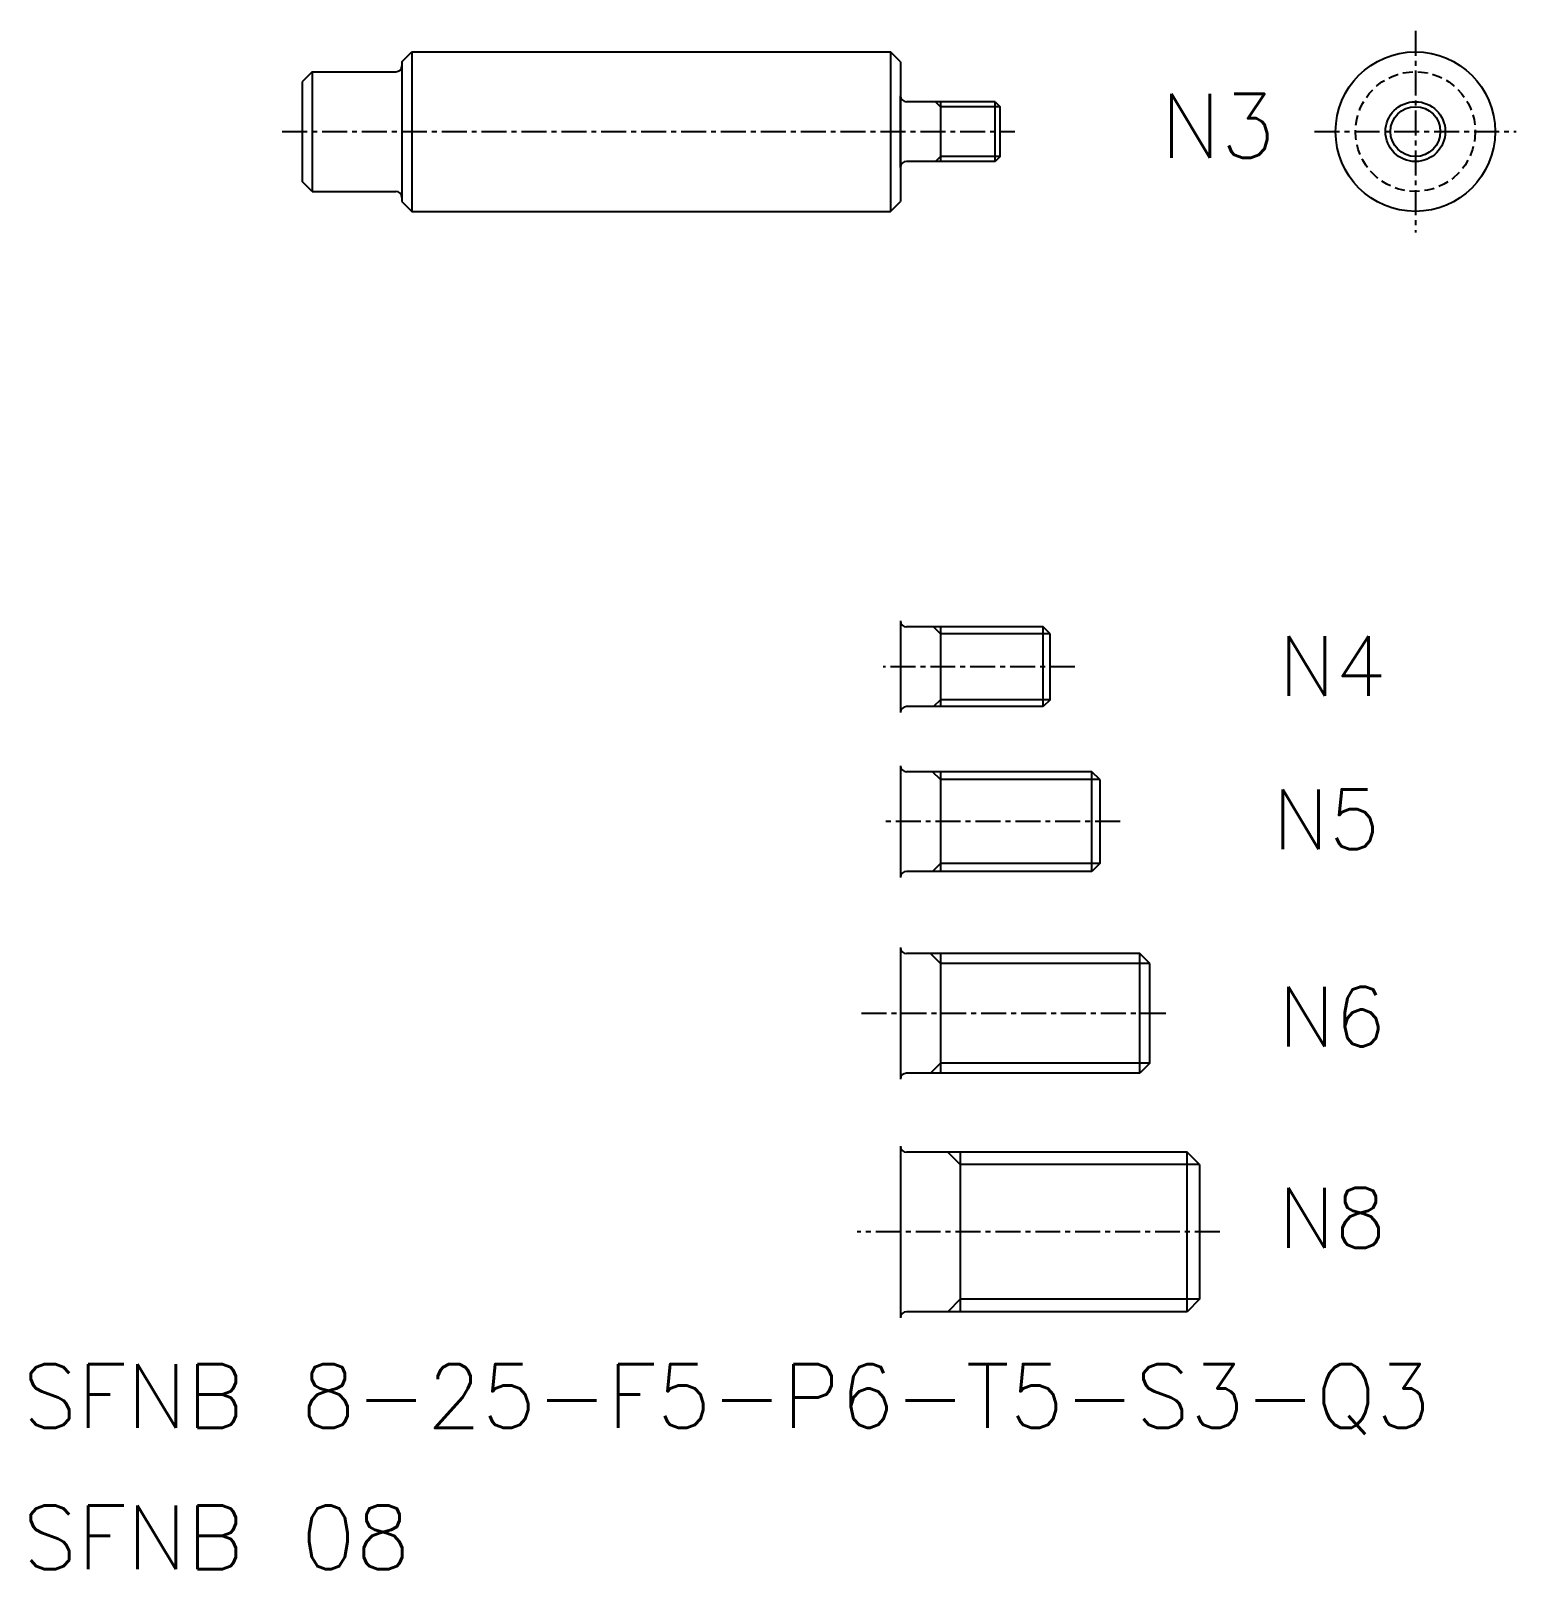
# Model space of a CAD drawing. Extents: x 896.2 to 970.7, y -174.2 to -97.
import ezdxf

# ---------------------------------------------------------------- set-up
doc = ezdxf.new("R2010")
doc.units = 0
doc.linetypes.add('CENTER', pattern=[2, 1.25, -0.25, 0.25, -0.25])
doc.linetypes.add('DASHED', pattern=[0.75, 0.5, -0.25])
doc.layers.get('0').update_dxf_attribs({"linetype": 'CONTINUOUS'})
doc.layers.add('CENTER', color=1, linetype='CENTER')
doc.styles.get("Standard").update_dxf_attribs({"font": 'txt.shx'})

msp = doc.modelspace()

# ---------------------------------------------------------------- linework, layer by layer
at = {"color": 7, "linetype": 'CONTINUOUS'}
for p, q in [((914.815, -98.586), (915.315, -98.086)), ((914.815, -98.586), (914.815, -105.586)), ((915.315, -98.086), (939.315, -98.086)), ((915.315, -98.086), (915.315, -106.086)), ((921.315, -98.086), (921.315, -98.086)), ((927.315, -98.086), (927.315, -98.086)), ((939.315, -98.086), (939.315, -106.086)), ((939.815, -98.586), (939.315, -98.086)), ((939.815, -98.586), (939.815, -105.586)), ((910.315, -99.086), (909.815, -99.586)), ((910.315, -99.086), (914.515, -99.086)), ((910.315, -99.086), (910.315, -105.086)), ((909.815, -99.586), (909.815, -104.586)), ((939.815, -103.886), (939.815, -100.286)), ((944.565, -100.586), (940.115, -100.586)), ((941.815, -100.586), (941.815, -103.586)), ((944.565, -103.586), (944.565, -100.586)), ((944.565, -100.586), (944.815, -100.836)), ((944.815, -103.336), (944.565, -103.586)), ((944.565, -103.586), (940.115, -103.586)), ((910.315, -105.086), (909.815, -104.586)), ((910.315, -105.086), (914.515, -105.086)), ((914.815, -105.586), (915.315, -106.086)), ((939.315, -106.086), (939.815, -105.586)), ((915.315, -106.086), (939.315, -106.086)), ((939.815, -126.621), (939.815, -131.221)), ((946.965, -126.921), (940.115, -126.921)), ((941.815, -126.921), (941.815, -130.921)), ((946.965, -130.921), (946.965, -126.921)), ((947.315, -127.271), (946.965, -126.921)), ((947.315, -130.571), (947.315, -127.271)), ((946.965, -130.921), (940.115, -130.921)), ((947.315, -130.571), (946.965, -130.921)), ((939.815, -133.881), (939.815, -139.481)), ((949.415, -134.181), (940.115, -134.181)), ((941.815, -134.181), (941.815, -139.181)), ((949.415, -139.181), (949.415, -134.181)), ((949.815, -134.581), (949.415, -134.181)), ((949.815, -134.581), (949.815, -138.781)), ((949.815, -138.781), (949.415, -139.181)), ((949.415, -139.181), (940.115, -139.181)), ((951.815, -143.301), (940.115, -143.301)), ((941.815, -143.301), (941.815, -149.301)), ((951.815, -149.301), (951.815, -143.301)), ((952.315, -143.801), (951.815, -143.301)), ((952.315, -148.801), (951.815, -149.301)), ((951.815, -149.301), (940.115, -149.301)), ((954.19, -153.259), (940.115, -153.259)), ((942.815, -153.259), (942.815, -161.259)), ((954.19, -161.259), (954.19, -153.259)), ((954.815, -153.884), (954.19, -153.259)), ((954.815, -160.634), (954.19, -161.259)), ((954.19, -161.259), (940.115, -161.259))]:
    msp.add_line(p, q, dxfattribs=at)
at = {"color": 3, "linetype": 'CONTINUOUS'}
for p, q in [((941.815, -100.836), (941.565, -100.586)), ((944.815, -100.836), (941.815, -100.836)), ((941.815, -103.336), (941.565, -103.586)), ((944.815, -103.336), (941.815, -103.336)), ((941.815, -127.271), (941.465, -126.921)), ((947.315, -127.271), (941.815, -127.271)), ((941.815, -130.571), (941.465, -130.921)), ((947.315, -130.571), (941.815, -130.571)), ((941.815, -134.581), (941.415, -134.181)), ((949.815, -134.581), (941.815, -134.581)), ((941.815, -138.781), (941.415, -139.181)), ((949.815, -138.781), (941.815, -138.781)), ((941.815, -143.801), (941.315, -143.301)), ((952.315, -143.801), (941.815, -143.801)), ((941.815, -148.801), (941.315, -149.301)), ((952.315, -148.801), (941.815, -148.801)), ((942.815, -153.884), (942.19, -153.259)), ((954.815, -153.884), (942.815, -153.884)), ((942.815, -160.634), (942.19, -161.259)), ((954.815, -160.634), (942.815, -160.634))]:
    msp.add_line(p, q, dxfattribs=at)
for p, q in [((944.815, -103.336), (944.815, -100.836)), ((939.815, -143.001), (939.815, -149.601)), ((952.315, -148.801), (952.315, -143.801)), ((954.815, -153.884), (954.815, -160.634))]:
    msp.add_line(p, q)
at = {"color": 7}
msp.add_line((939.815, -152.959), (939.815, -161.559), dxfattribs=at)
at = {"color": 7, "linetype": 'CONTINUOUS'}
for radius in [4, 1.5]:
    msp.add_circle((965.632, -102.086), radius, dxfattribs=at)
at = {"color": 3, "linetype": 'DASHED'}
msp.add_circle((965.632, -102.086), 3, dxfattribs=at)
at = {"color": 3}
msp.add_circle((965.632, -102.086), 1.25, dxfattribs=at)
at = {"color": 7, "linetype": 'CONTINUOUS'}
for centre, start, end in [((914.515, -98.786), 270, 0), ((940.115, -100.286), 180, 270), ((940.115, -103.886), 90, 180), ((914.515, -105.386), 0, 90), ((940.115, -126.621), 180, 270), ((940.115, -131.221), 90, 180), ((940.115, -133.881), 180, 270), ((940.115, -139.481), 90, 180), ((940.115, -143.001), 180, 270), ((940.115, -149.601), 90, 180), ((940.115, -152.959), 180, 270), ((940.115, -161.559), 90, 180)]:
    msp.add_arc(centre, 0.3, start, end, dxfattribs=at)
at = {"layer": 'CENTER', "color": 1, "linetype": 'CENTER'}
for p, q in [((965.632, -97.03), (965.632, -107.143)), ((908.815, -102.086), (945.545, -102.086)), ((960.575, -102.086), (970.688, -102.086)), ((948.563, -128.921), (938.948, -128.921)), ((950.828, -136.681), (938.948, -136.681)), ((953.113, -146.301), (937.793, -146.301)), ((955.828, -157.259), (937.646, -157.259))]:
    msp.add_line(p, q, dxfattribs=at)

# ---------------------------------------------------------------- texts
at = {"color": 7, "linetype": 'CONTINUOUS'}
for s, height, p in [('N3', 3.2, (952.851, -103.4)), ('N4', 3, (958.775, -130.381)), ('N5', 3, (958.466, -138.069)), ('N6', 3, (958.758, -147.964)), ('N8', 3, (958.762, -158.052)), ('SFNB 8-25-F5-P6-T5-S3-Q3', 3.2, (895.797, -167.087)), ('SFNB 08', 3.2, (895.797, -174.172))]:
    msp.add_text(s, height=height, dxfattribs=at).set_placement(p)

doc.saveas('drawing.dxf')
